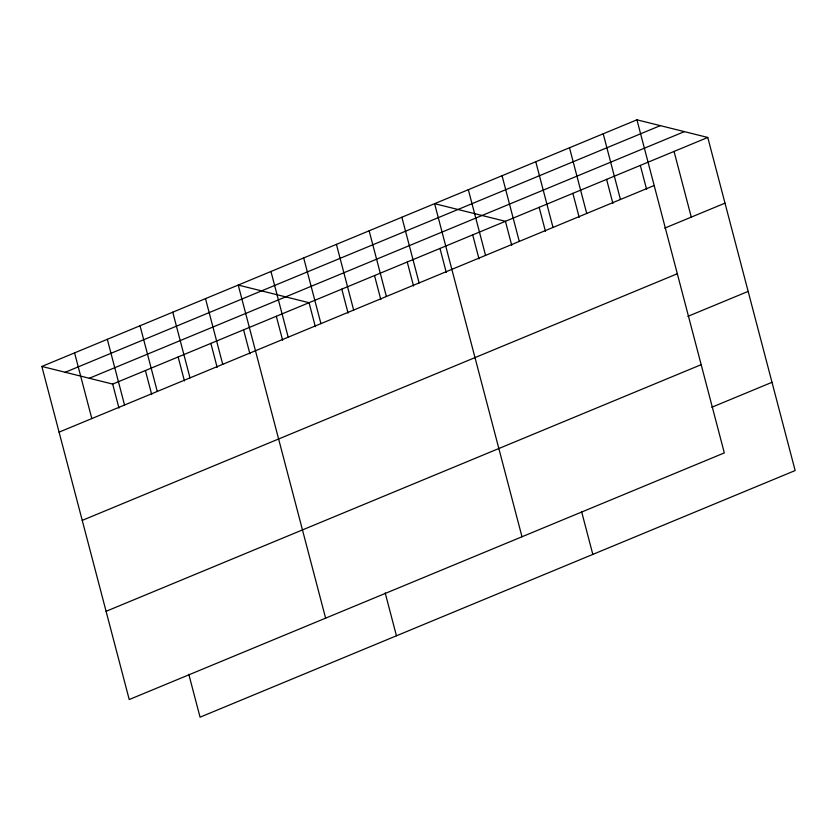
<?xml version="1.0" encoding="UTF-8"?>
<svg xmlns="http://www.w3.org/2000/svg" width="837" height="837" viewBox="0 0 837 837"><rect width="100%" height="100%" fill="white"/><g stroke="black" fill="none" stroke-linecap="round" stroke-linejoin="round"><path stroke-width="1.26" d="M636.936 119.817L724.319 452.911L129.233 699.544L41.85 366.449L636.936 119.817L707.767 137.456L795.15 470.551L200.064 717.183L188.806 674.287M65.223 372.266L660.309 125.634M89.308 378.261L684.394 131.629M41.85 366.449L112.681 384.089L707.767 137.456M59.082 432.143L654.168 185.511M664.777 228.103L724.999 203.15M82.235 520.384L677.321 273.751M687.93 316.344L748.152 291.391M106.09 611.303L701.176 364.67M711.785 407.263L771.996 382.31M674.047 151.424L691.278 217.118M640.315 165.402L646.614 189.413M603.215 133.794L620.447 199.488M606.595 179.38L612.893 203.381M569.495 147.772L586.727 213.466M572.874 193.357L579.173 217.358M535.774 161.74L553.006 227.434M539.154 207.335L545.452 231.336M502.054 175.718L519.285 241.412M511.731 245.314L505.433 221.303L434.612 203.673L521.995 536.768M581.569 511.512L592.816 554.408M468.333 189.696L485.565 255.39M472.706 234.873L479.005 258.874M439.98 248.443L446.267 272.443M401.875 217.233L419.107 282.927M407.242 262.002L413.541 286.003M369.148 230.803L386.38 296.497M374.516 275.572L380.814 299.573M336.422 244.362L353.653 310.056M341.789 289.131L348.087 313.132M303.685 257.932L320.927 323.626M315.35 326.702L309.052 302.701L238.231 285.061L325.614 618.156M385.187 592.899L396.445 635.796M270.958 271.491L288.19 337.185M276.325 316.26L282.624 340.261M243.598 329.83L249.897 353.831M205.494 298.621L222.736 364.325M210.861 343.39L217.16 367.391M172.767 312.191L189.999 377.885M178.135 356.96L184.433 380.961M140.041 325.76L157.272 391.454M145.408 370.519L151.706 394.52M107.314 339.32L124.546 405.014M112.681 384.089L118.969 408.09M74.577 352.89L91.819 418.584"/></g></svg>
